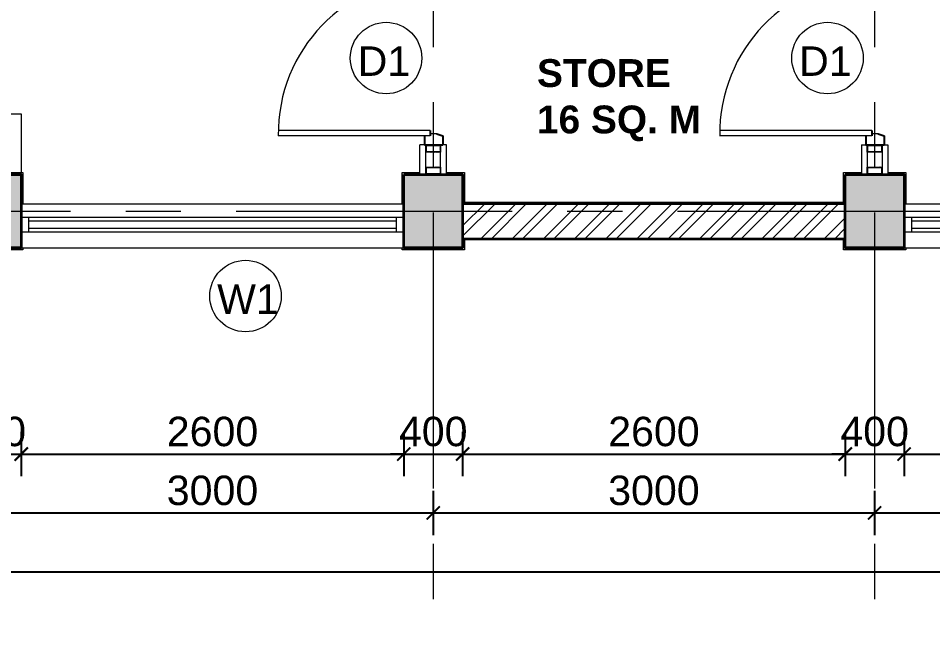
# Model space of a CAD drawing. Header units: inches. Extents: x 527934 to 2134587, y -408734 to 227304.
# Drawn here: x 1479081 to 1485295, y -203679 to -199518 of the extents above; entities that cross this region are included whole.
import ezdxf

# ---------------------------------------------------------------- set-up
doc = ezdxf.new("R2010")
doc.units = ezdxf.units.IN
doc.header["$MEASUREMENT"] = 0
doc.linetypes.add('CENTER', pattern=[2, 1.25, -0.25, 0.25, -0.25])
for name, color, linetype, lineweight in [('centre line', 1, 'CENTER', 9), ('dim', 253, 'Continuous', 9), ('door', 77, 'Continuous', 13), ('furniture', 253, 'Continuous', 5), ('hatch', 250, 'Continuous', 5), ('hatch - general', 252, 'Continuous', 5), ('hatch 2', 251, 'Continuous', 5), ('metal', 40, 'Continuous', 18), ('partition wall', 5, 'Continuous', 20), ('plaster line', 253, 'Continuous', 5), ('sill', 253, 'Continuous', 13), ('text', 7, 'Continuous', 13), ('wall - brick', 30, 'Continuous', 35), ('window', 1, 'Continuous', 15)]:
    doc.layers.add(name, color=color, linetype=linetype, lineweight=lineweight)
doc.styles.get("Standard").update_dxf_attribs({"font": 'arial.ttf'})
doc.styles.add('style1', font='arial.ttf')
doc.linetypes.add('BATTING', pattern='A,0.0001,-0.1,[134,ltypeshp.shx,S=0.1,R=0,X=-0.1,Y=0],-0.2,[134,ltypeshp.shx,S=0.1,R=180,X=0.1,Y=0],-0.1', length=0.4001)
doc.dimstyles.new('dim 100', dxfattribs={"dimtxt": 200, "dimasz": 90, "dimexe": 150, "dimexo": 150, "dimgap": 50, "dimtad": 1, "dimdec": 0, "dimzin": 0, "dimdsep": 46, "dimtxsty": 'Standard', "dimblk": 'ARCHTICK', "dimcen": 100, "dimdle": 150, "dimazin": 0, "dimtfac": 1, "dimtdec": 0, "dimtix": 1, "dimtmove": 2, "dimatfit": 3, "dimfxl": 150, "dimfxlon": 1, "dimtolj": 1, "dimtzin": 0, "dimarcsym": 0})

# ---------------------------------------------------------------- blocks, each defined once
blk = doc.blocks.new('door 1')
at = {"layer": 'door', "lineweight": 25}
for p, q in [((1761262.3, -142071.5), (1761366.5, -142071.5)), ((1761262.3, -142124), (1761262.3, -142071.5)), ((1761366.5, -142124), (1761366.5, -142071.5)), ((1761333.2, -142134), (1761366.5, -142124)), ((1761262.3, -143019), (1761262.3, -143071.5)), ((1761295.7, -142989.8), (1761295.7, -143019)), ((1761333.2, -143009), (1761366.5, -143019)), ((1761366.5, -143019), (1761366.5, -143071.5)), ((1761262.3, -143071.5), (1761366.5, -143071.5))]:
    blk.add_line(p, q, dxfattribs=at)
at = {"layer": 'door'}
for p, q in [((1761262.3, -142124), (1761295.7, -142124)), ((1761295.7, -142124), (1761295.7, -142134)), ((1761333.2, -142134), (1761295.7, -142134)), ((1761295.7, -143019), (1760434.6, -143019)), ((1761295.7, -142989.8), (1760434.8, -142989.8)), ((1761333.2, -143009), (1761295.7, -143009))]:
    blk.add_line(p, q, dxfattribs=at)
blk.add_arc((1761319.9, -143009), 885.3, 91.5672, 180.6496, dxfattribs=at)
blk = doc.blocks.new('2X4')
at = {"layer": 'hatch 2'}
h = blk.add_hatch(dxfattribs=at)
h.set_pattern_fill('ANSI31', color=256, scale=20)
h.set_pattern_definition([(45, (0, 0), (-1.767766953, 1.767766953), [])])
h.paths.add_polyline_path([(5938822.1, -146996.9), (5938776.1, -146996.9, 0.414214), (5938774.1, -146998.9), (5938774.1, -147046.9), (5938777.3, -147046.9), (5938777.3, -147000.1), (5938820.9, -147000.1), (5938820.9, -147046.9), (5938824.1, -147046.9), (5938824.1, -146998.9, 0.414214)])
h.paths.add_polyline_path([(5938777.3, -147046.9), (5938774.1, -147046.9), (5938774.1, -147094.9, 0.414214), (5938776.1, -147096.9), (5938822.1, -147096.9, 0.414218), (5938824.1, -147094.9), (5938824.1, -147046.9), (5938820.9, -147046.9), (5938820.9, -147093.7), (5938777.3, -147093.7)])
at = {"layer": 'metal'}
blk.add_lwpolyline([(5938776.1, -147096.9), (5938822.1, -147096.9, 0.414214), (5938824.1, -147094.9), (5938824.1, -146998.9, 0.414214), (5938822.1, -146996.9), (5938776.1, -146996.9, 0.414214), (5938774.1, -146998.9), (5938774.1, -147094.9, 0.414214)], format="xyb", close=True, dxfattribs=at)
blk.add_lwpolyline([(5938777.3, -147093.7), (5938820.9, -147093.7), (5938820.9, -147000.1), (5938777.3, -147000.1)], close=True, dxfattribs=at)
blk = doc.blocks.new('WINDOW 1')
at = {"layer": 'window'}
for p, q in [((2122081.7, -84476), (2124681.7, -84476)), ((2122131.7, -84476), (2122131.7, -84576)), ((2122131.7, -84501), (2124631.7, -84501)), ((2122081.7, -84576), (2124681.7, -84576)), ((2122131.7, -84551), (2124631.7, -84551))]:
    blk.add_line(p, q, dxfattribs=at)
at = {"layer": 'window', "ltscale": 400}
blk.add_line((2124631.7, -84576), (2124631.7, -84476), dxfattribs=at)
blk = doc.blocks.new('_ArchTick')
at = {"color": 0, "linetype": 'ByBlock', "const_width": 0.15}
blk.add_lwpolyline([(-0.5, -0.5), (0.5, 0.5)], dxfattribs=at)
blk = doc.blocks.new('*D3360')
at = {"layer": 'Defpoints', "color": 0, "ltscale": 400}
for p in [(1472700.6, -201078.8), (1504100.6, -201078.8), (1504100.6, -203278.8)]:
    blk.add_point(p, dxfattribs=at)
at = {"layer": 'dim', "color": 0, "lineweight": -2, "ltscale": 400}
for p, q in [((1472700.6, -203128.8), (1472700.6, -203428.8)), ((1504100.6, -203128.8), (1504100.6, -203428.8)), ((1472550.6, -203278.8), (1504250.6, -203278.8))]:
    blk.add_line(p, q, dxfattribs=at)
at = {"layer": 'dim', "color": 0, "lineweight": -2, "ltscale": 400, "xscale": 90, "yscale": 90, "zscale": 90, "rotation": 180}
blk.add_blockref('_ArchTick', (1472700.6, -203278.8), dxfattribs=at)
at = {"layer": 'dim', "color": 0, "lineweight": -2, "ltscale": 400, "xscale": 90, "yscale": 90, "zscale": 90}
blk.add_blockref('_ArchTick', (1504100.6, -203278.8), dxfattribs=at)
at = {"layer": 'dim', "color": 0, "ltscale": 400, "insert": (1488400.6, -203126.6), "char_height": 200, "attachment_point": 5}
blk.add_mtext('\\A1;31400', dxfattribs=at)
blk = doc.blocks.new('*D3363')
at = {"layer": 'Defpoints', "color": 0, "ltscale": 400}
for p in [(1478900.6, -201078.8), (1481900.6, -201078.8), (1481900.6, -202878.8)]:
    blk.add_point(p, dxfattribs=at)
at = {"layer": 'dim', "color": 0, "lineweight": -2, "ltscale": 400}
for p, q in [((1478900.6, -202728.8), (1478900.6, -203028.8)), ((1481900.6, -202728.8), (1481900.6, -203028.8)), ((1478750.6, -202878.8), (1482050.6, -202878.8))]:
    blk.add_line(p, q, dxfattribs=at)
at = {"layer": 'dim', "color": 0, "lineweight": -2, "ltscale": 400, "xscale": 90, "yscale": 90, "zscale": 90, "rotation": 180}
blk.add_blockref('_ArchTick', (1478900.6, -202878.8), dxfattribs=at)
at = {"layer": 'dim', "color": 0, "lineweight": -2, "ltscale": 400, "xscale": 90, "yscale": 90, "zscale": 90}
blk.add_blockref('_ArchTick', (1481900.6, -202878.8), dxfattribs=at)
at = {"layer": 'dim', "color": 0, "ltscale": 400, "insert": (1480400.6, -202726.6), "char_height": 200, "attachment_point": 5}
blk.add_mtext('\\A1;3000', dxfattribs=at)
blk = doc.blocks.new('*D3364')
at = {"layer": 'Defpoints', "color": 0, "ltscale": 400}
for p in [(1481900.6, -201078.8), (1484900.6, -201078.8), (1484900.6, -202878.8)]:
    blk.add_point(p, dxfattribs=at)
at = {"layer": 'dim', "color": 0, "lineweight": -2, "ltscale": 400}
for p, q in [((1481900.6, -202728.8), (1481900.6, -203028.8)), ((1484900.6, -202728.8), (1484900.6, -203028.8)), ((1481750.6, -202878.8), (1485050.6, -202878.8))]:
    blk.add_line(p, q, dxfattribs=at)
at = {"layer": 'dim', "color": 0, "lineweight": -2, "ltscale": 400, "xscale": 90, "yscale": 90, "zscale": 90, "rotation": 180}
blk.add_blockref('_ArchTick', (1481900.6, -202878.8), dxfattribs=at)
at = {"layer": 'dim', "color": 0, "lineweight": -2, "ltscale": 400, "xscale": 90, "yscale": 90, "zscale": 90}
blk.add_blockref('_ArchTick', (1484900.6, -202878.8), dxfattribs=at)
at = {"layer": 'dim', "color": 0, "ltscale": 400, "insert": (1483400.6, -202726.6), "char_height": 200, "attachment_point": 5}
blk.add_mtext('\\A1;3000', dxfattribs=at)
blk = doc.blocks.new('*D3365')
at = {"layer": 'Defpoints', "color": 0, "ltscale": 400}
for p in [(1484900.6, -201078.8), (1487900.6, -201078.8), (1487900.6, -202878.8)]:
    blk.add_point(p, dxfattribs=at)
at = {"layer": 'dim', "color": 0, "lineweight": -2, "ltscale": 400}
for p, q in [((1484900.6, -202728.8), (1484900.6, -203028.8)), ((1487900.6, -202728.8), (1487900.6, -203028.8)), ((1484750.6, -202878.8), (1488050.6, -202878.8))]:
    blk.add_line(p, q, dxfattribs=at)
at = {"layer": 'dim', "color": 0, "lineweight": -2, "ltscale": 400, "xscale": 90, "yscale": 90, "zscale": 90, "rotation": 180}
blk.add_blockref('_ArchTick', (1484900.6, -202878.8), dxfattribs=at)
at = {"layer": 'dim', "color": 0, "lineweight": -2, "ltscale": 400, "xscale": 90, "yscale": 90, "zscale": 90}
blk.add_blockref('_ArchTick', (1487900.6, -202878.8), dxfattribs=at)
at = {"layer": 'dim', "color": 0, "ltscale": 400, "insert": (1486400.6, -202726.6), "char_height": 200, "attachment_point": 5}
blk.add_mtext('\\A1;3000', dxfattribs=at)
blk = doc.blocks.new('*D3387')
at = {"layer": 'Defpoints', "color": 0, "ltscale": 400}
for p in [(1478700.6, -201078.8), (1479100.6, -201078.8), (1479100.6, -202478.8)]:
    blk.add_point(p, dxfattribs=at)
at = {"layer": 'plaster line', "color": 0, "lineweight": -2, "ltscale": 400}
for p, q in [((1478700.6, -202328.8), (1478700.6, -202628.8)), ((1479100.6, -202328.8), (1479100.6, -202628.8)), ((1478700.6, -202478.8), (1478610.6, -202478.8)), ((1478700.6, -202478.8), (1479100.6, -202478.8)), ((1479100.6, -202478.8), (1479190.6, -202478.8))]:
    blk.add_line(p, q, dxfattribs=at)
at = {"layer": 'plaster line', "color": 0, "lineweight": -2, "ltscale": 400, "xscale": 90, "yscale": 90, "zscale": 90}
blk.add_blockref('_ArchTick', (1478700.6, -202478.8), dxfattribs=at)
at = {"layer": 'plaster line', "color": 0, "lineweight": -2, "ltscale": 400, "xscale": 90, "yscale": 90, "zscale": 90, "rotation": 180}
blk.add_blockref('_ArchTick', (1479100.6, -202478.8), dxfattribs=at)
at = {"layer": 'plaster line', "color": 0, "ltscale": 400, "insert": (1478900.6, -202326.7), "char_height": 200, "attachment_point": 5}
blk.add_mtext('\\A1;400', dxfattribs=at)
blk = doc.blocks.new('*D3388')
at = {"layer": 'Defpoints', "color": 0, "ltscale": 400}
for p in [(1479100.6, -201078.8), (1481700.6, -201078.8), (1481700.6, -202478.8)]:
    blk.add_point(p, dxfattribs=at)
at = {"layer": 'plaster line', "color": 0, "lineweight": -2, "ltscale": 400}
for p, q in [((1479100.6, -202328.8), (1479100.6, -202628.8)), ((1481700.6, -202328.8), (1481700.6, -202628.8)), ((1478950.6, -202478.8), (1481850.6, -202478.8))]:
    blk.add_line(p, q, dxfattribs=at)
at = {"layer": 'plaster line', "color": 0, "lineweight": -2, "ltscale": 400, "xscale": 90, "yscale": 90, "zscale": 90, "rotation": 180}
blk.add_blockref('_ArchTick', (1479100.6, -202478.8), dxfattribs=at)
at = {"layer": 'plaster line', "color": 0, "lineweight": -2, "ltscale": 400, "xscale": 90, "yscale": 90, "zscale": 90}
blk.add_blockref('_ArchTick', (1481700.6, -202478.8), dxfattribs=at)
at = {"layer": 'plaster line', "color": 0, "ltscale": 400, "insert": (1480400.6, -202326.7), "char_height": 200, "attachment_point": 5}
blk.add_mtext('\\A1;2600', dxfattribs=at)
blk = doc.blocks.new('*D3389')
at = {"layer": 'Defpoints', "color": 0, "ltscale": 400}
for p in [(1481700.6, -201078.8), (1482100.6, -201078.8), (1482100.6, -202478.8)]:
    blk.add_point(p, dxfattribs=at)
at = {"layer": 'plaster line', "color": 0, "lineweight": -2, "ltscale": 400}
for p, q in [((1481700.6, -202328.8), (1481700.6, -202628.8)), ((1482100.6, -202328.8), (1482100.6, -202628.8)), ((1481700.6, -202478.8), (1481610.6, -202478.8)), ((1481700.6, -202478.8), (1482100.6, -202478.8)), ((1482100.6, -202478.8), (1482190.6, -202478.8))]:
    blk.add_line(p, q, dxfattribs=at)
at = {"layer": 'plaster line', "color": 0, "lineweight": -2, "ltscale": 400, "xscale": 90, "yscale": 90, "zscale": 90}
blk.add_blockref('_ArchTick', (1481700.6, -202478.8), dxfattribs=at)
at = {"layer": 'plaster line', "color": 0, "lineweight": -2, "ltscale": 400, "xscale": 90, "yscale": 90, "zscale": 90, "rotation": 180}
blk.add_blockref('_ArchTick', (1482100.6, -202478.8), dxfattribs=at)
at = {"layer": 'plaster line', "color": 0, "ltscale": 400, "insert": (1481900.6, -202326.7), "char_height": 200, "attachment_point": 5}
blk.add_mtext('\\A1;400', dxfattribs=at)
blk = doc.blocks.new('*D3390')
at = {"layer": 'Defpoints', "color": 0, "ltscale": 400}
for p in [(1482100.6, -201078.8), (1484700.6, -201078.8), (1484700.6, -202478.8)]:
    blk.add_point(p, dxfattribs=at)
at = {"layer": 'plaster line', "color": 0, "lineweight": -2, "ltscale": 400}
for p, q in [((1482100.6, -202328.8), (1482100.6, -202628.8)), ((1484700.6, -202328.8), (1484700.6, -202628.8)), ((1481950.6, -202478.8), (1484850.6, -202478.8))]:
    blk.add_line(p, q, dxfattribs=at)
at = {"layer": 'plaster line', "color": 0, "lineweight": -2, "ltscale": 400, "xscale": 90, "yscale": 90, "zscale": 90, "rotation": 180}
blk.add_blockref('_ArchTick', (1482100.6, -202478.8), dxfattribs=at)
at = {"layer": 'plaster line', "color": 0, "lineweight": -2, "ltscale": 400, "xscale": 90, "yscale": 90, "zscale": 90}
blk.add_blockref('_ArchTick', (1484700.6, -202478.8), dxfattribs=at)
at = {"layer": 'plaster line', "color": 0, "ltscale": 400, "insert": (1483400.6, -202326.7), "char_height": 200, "attachment_point": 5}
blk.add_mtext('\\A1;2600', dxfattribs=at)
blk = doc.blocks.new('*D3391')
at = {"layer": 'Defpoints', "color": 0, "ltscale": 400}
for p in [(1484700.6, -201078.8), (1485100.6, -201078.8), (1485100.6, -202478.8)]:
    blk.add_point(p, dxfattribs=at)
at = {"layer": 'plaster line', "color": 0, "lineweight": -2, "ltscale": 400}
for p, q in [((1484700.6, -202328.8), (1484700.6, -202628.8)), ((1485100.6, -202328.8), (1485100.6, -202628.8)), ((1484700.6, -202478.8), (1484610.6, -202478.8)), ((1484700.6, -202478.8), (1485100.6, -202478.8)), ((1485100.6, -202478.8), (1485190.6, -202478.8))]:
    blk.add_line(p, q, dxfattribs=at)
at = {"layer": 'plaster line', "color": 0, "lineweight": -2, "ltscale": 400, "xscale": 90, "yscale": 90, "zscale": 90}
blk.add_blockref('_ArchTick', (1484700.6, -202478.8), dxfattribs=at)
at = {"layer": 'plaster line', "color": 0, "lineweight": -2, "ltscale": 400, "xscale": 90, "yscale": 90, "zscale": 90, "rotation": 180}
blk.add_blockref('_ArchTick', (1485100.6, -202478.8), dxfattribs=at)
at = {"layer": 'plaster line', "color": 0, "ltscale": 400, "insert": (1484900.6, -202326.7), "char_height": 200, "attachment_point": 5}
blk.add_mtext('\\A1;400', dxfattribs=at)
blk = doc.blocks.new('*D3392')
at = {"layer": 'Defpoints', "color": 0, "ltscale": 400}
for p in [(1485100.6, -201078.8), (1487700.6, -201078.8), (1487700.6, -202478.8)]:
    blk.add_point(p, dxfattribs=at)
at = {"layer": 'plaster line', "color": 0, "lineweight": -2, "ltscale": 400}
for p, q in [((1485100.6, -202328.8), (1485100.6, -202628.8)), ((1487700.6, -202328.8), (1487700.6, -202628.8)), ((1484950.6, -202478.8), (1487850.6, -202478.8))]:
    blk.add_line(p, q, dxfattribs=at)
at = {"layer": 'plaster line', "color": 0, "lineweight": -2, "ltscale": 400, "xscale": 90, "yscale": 90, "zscale": 90, "rotation": 180}
blk.add_blockref('_ArchTick', (1485100.6, -202478.8), dxfattribs=at)
at = {"layer": 'plaster line', "color": 0, "lineweight": -2, "ltscale": 400, "xscale": 90, "yscale": 90, "zscale": 90}
blk.add_blockref('_ArchTick', (1487700.6, -202478.8), dxfattribs=at)
at = {"layer": 'plaster line', "color": 0, "ltscale": 400, "insert": (1486400.6, -202326.7), "char_height": 200, "attachment_point": 5}
blk.add_mtext('\\A1;2600', dxfattribs=at)

msp = doc.modelspace()

# ---------------------------------------------------------------- hatches: boundary and pattern name
at = {"layer": 'hatch', "ltscale": 400}
h = msp.add_hatch(dxfattribs=at)
h.set_pattern_fill('ANSI32', color=256, scale=400)
h.set_pattern_definition([(45, (-648981.04, 58081.36), (-106.066017, 106.066017), []), (45, (-648910.33, 58081.36), (-106.066017, 106.066017), [])])
h.paths.add_polyline_path([(1484700.6, -200828.8), (1482100.6, -200828.8), (1482100.6, -201018.8), (1484700.6, -201018.8)])
h.paths.add_polyline_path([(1484700.6, -200778.8), (1482100.6, -200778.8), (1482100.6, -200828.8), (1484700.6, -200828.8)])
at = {"layer": 'hatch - general'}
h = msp.add_hatch(dxfattribs=at)
h.set_pattern_fill('AR-CONC', color=256, scale=15)
h.set_pattern_definition([(50, (-648981.04, -100972.85), (107.5890274, -9.4128202), [11.25, -123.75]), (355, (-648981.04, -100972.85), (-20.8127, 112.82882), [9, -99]), (100.4514445, (-648972.07, -100973.63), (86.776327, 103.4159986), [9.561029, -105.171317]), (46.1842, (-648981.04, -100942.85), (160.0862, -24.827892), [16.875, -185.625]), (96.6356355, (-648967.7, -100944.92), (140.199292, 146.11779), [14.341551, -157.757064]), (351.184164, (-648981.04, -100942.85), (140.199292, 146.11779), [13.5, -148.5]), (21, (-648966.04, -100950.35), (89.5360578, -60.3928336), [11.25, -123.75]), (326, (-648966.04, -100950.35), (36.4973, 108.772507), [9, -99]), (71.451445, (-648958.58, -100955.38), (126.0333565, 48.379673), [9.5610285, -105.171317]), (37.5, (-648981.04, -100972.847), (1.8239783, 49.9340781), [0, -97.8, 0, -100.5, 0, -99.375]), (7.5, (-648981.04, -100972.85), (39.4604306, 59.1617568), [0, -57.3, 0, -95.55, 0, -37.875]), (327.5, (-649014.49, -100972.847), (80.0733654, -3.38323076), [0, -37.5, 0, -117, 0, -155.25]), (317.5, (-649029.49, -100972.85), (87.4779254, 15.0157473), [0, -48.75, 0, -77.7, 0, -110.25])])
h.paths.add_polyline_path([(1472900.6, -200578.8), (1472700.6, -200578.8), (1472700.6, -200828.8), (1472900.6, -200828.8)])
h.paths.add_polyline_path([(1473100.6, -200578.8), (1472900.6, -200578.8), (1472900.6, -200828.8), (1473100.6, -200828.8)])
h.paths.add_polyline_path([(1473100.6, -200828.8), (1472900.6, -200828.8), (1472900.6, -201078.8), (1473100.6, -201078.8)])
h.paths.add_polyline_path([(1472900.6, -200828.8), (1472700.6, -200828.8), (1472700.6, -201078.8), (1472900.6, -201078.8)])
h.paths.add_polyline_path([(1475900.6, -200578.8), (1475700.6, -200578.8), (1475700.6, -200828.8), (1475900.6, -200828.8)])
h.paths.add_polyline_path([(1476100.6, -200578.8), (1475900.6, -200578.8), (1475900.6, -200828.8), (1476100.6, -200828.8)])
h.paths.add_polyline_path([(1476100.6, -200828.8), (1475900.6, -200828.8), (1475900.6, -201078.8), (1476100.6, -201078.8)])
h.paths.add_polyline_path([(1475900.6, -200828.8), (1475700.6, -200828.8), (1475700.6, -201078.8), (1475900.6, -201078.8)])
h.paths.add_polyline_path([(1478900.6, -200578.8), (1478700.6, -200578.8), (1478700.6, -200828.8), (1478900.6, -200828.8)])
h.paths.add_polyline_path([(1479100.6, -200578.8), (1478900.6, -200578.8), (1478900.6, -200828.8), (1479100.6, -200828.8)])
h.paths.add_polyline_path([(1479100.6, -200828.8), (1478900.6, -200828.8), (1478900.6, -201078.8), (1479100.6, -201078.8)])
h.paths.add_polyline_path([(1478900.6, -200828.8), (1478700.6, -200828.8), (1478700.6, -201078.8), (1478900.6, -201078.8)])
h.paths.add_polyline_path([(1481900.6, -200828.8), (1481700.6, -200828.8), (1481700.6, -201078.8), (1481900.6, -201078.8)])
h.paths.add_polyline_path([(1482100.6, -200828.8), (1481900.6, -200828.8), (1481900.6, -201078.8), (1482100.6, -201078.8)])
h.paths.add_polyline_path([(1482100.6, -200578.8), (1481900.6, -200578.8), (1481900.6, -200828.8), (1482100.6, -200828.8)])
h.paths.add_polyline_path([(1481900.6, -200578.8), (1481700.6, -200578.8), (1481700.6, -200828.8), (1481900.6, -200828.8)])
h.paths.add_polyline_path([(1485100.6, -200828.8), (1484900.6, -200828.8), (1484900.6, -201078.8), (1485100.6, -201078.8)])
h.paths.add_polyline_path([(1484900.6, -200828.8), (1484700.6, -200828.8), (1484700.6, -201078.8), (1484900.6, -201078.8)])
h.paths.add_polyline_path([(1485100.6, -200578.8), (1484900.6, -200578.8), (1484900.6, -200828.8), (1485100.6, -200828.8)])
h.paths.add_polyline_path([(1484900.6, -200578.8), (1484700.6, -200578.8), (1484700.6, -200828.8), (1484900.6, -200828.8)])
h.paths.add_polyline_path([(1488100.6, -200828.8), (1487900.6, -200828.8), (1487900.6, -201078.8), (1488100.6, -201078.8)])
h.paths.add_polyline_path([(1488100.6, -200578.8), (1487900.6, -200578.8), (1487900.6, -200828.8), (1488100.6, -200828.8)])
h.paths.add_polyline_path([(1487900.6, -200578.8), (1487700.6, -200578.8), (1487700.6, -200828.8), (1487900.6, -200828.8)])
h.paths.add_polyline_path([(1487900.6, -200828.8), (1487700.6, -200828.8), (1487700.6, -201078.8), (1487900.6, -201078.8)])
h.paths.add_polyline_path([(1490900.6, -200828.8), (1490700.6, -200828.8), (1490700.6, -201078.8), (1490900.6, -201078.8)])
h.paths.add_polyline_path([(1490900.6, -200578.8), (1490700.6, -200578.8), (1490700.6, -200828.8), (1490900.6, -200828.8)])
h.paths.add_polyline_path([(1491100.6, -200578.8), (1490900.6, -200578.8), (1490900.6, -200828.8), (1491100.6, -200828.8)])
h.paths.add_polyline_path([(1491100.6, -200828.8), (1490900.6, -200828.8), (1490900.6, -201078.8), (1491100.6, -201078.8)])
h.paths.add_polyline_path([(1493900.6, -200578.8), (1493700.6, -200578.8), (1493700.6, -200828.8), (1493900.6, -200828.8)])
h.paths.add_polyline_path([(1494100.6, -200578.8), (1493900.6, -200578.8), (1493900.6, -200828.8), (1494100.6, -200828.8)])
h.paths.add_polyline_path([(1494100.6, -200828.8), (1493900.6, -200828.8), (1493900.6, -201078.8), (1494100.6, -201078.8)])
h.paths.add_polyline_path([(1493900.6, -200828.8), (1493700.6, -200828.8), (1493700.6, -201078.8), (1493900.6, -201078.8)])
h.paths.add_polyline_path([(1498100.6, -200828.8), (1497900.6, -200828.8), (1497900.6, -201078.8), (1498100.6, -201078.8)])
h.paths.add_polyline_path([(1498100.6, -200578.8), (1497900.6, -200578.8), (1497900.6, -200828.8), (1498100.6, -200828.8)])
h.paths.add_polyline_path([(1497900.6, -200578.8), (1497700.6, -200578.8), (1497700.6, -200828.8), (1497900.6, -200828.8)])
h.paths.add_polyline_path([(1497900.6, -200828.8), (1497700.6, -200828.8), (1497700.6, -201078.8), (1497900.6, -201078.8)])
h.paths.add_polyline_path([(1501100.6, -200828.8), (1500900.6, -200828.8), (1500900.6, -201078.8), (1501100.6, -201078.8)])
h.paths.add_polyline_path([(1501100.6, -200578.8), (1500900.6, -200578.8), (1500900.6, -200828.8), (1501100.6, -200828.8)])
h.paths.add_polyline_path([(1500900.6, -200578.8), (1500700.6, -200578.8), (1500700.6, -200828.8), (1500900.6, -200828.8)])
h.paths.add_polyline_path([(1500900.6, -200828.8), (1500700.6, -200828.8), (1500700.6, -201078.8), (1500900.6, -201078.8)])
h.paths.add_polyline_path([(1504100.6, -200828.8), (1503900.6, -200828.8), (1503900.6, -201078.8), (1504100.6, -201078.8)])
h.paths.add_polyline_path([(1504100.6, -200578.8), (1503900.6, -200578.8), (1503900.6, -200828.8), (1504100.6, -200828.8)])
h.paths.add_polyline_path([(1503900.6, -200578.8), (1503700.6, -200578.8), (1503700.6, -200828.8), (1503900.6, -200828.8)])
h.paths.add_polyline_path([(1503900.6, -200828.8), (1503700.6, -200828.8), (1503700.6, -201078.8), (1503900.6, -201078.8)])
h.paths.add_polyline_path([(1504100.6, -195178.8), (1503900.6, -195178.8), (1503900.6, -195428.8), (1504100.6, -195428.8)])
h.paths.add_polyline_path([(1504100.6, -195428.8), (1503900.6, -195428.8), (1503900.6, -195678.8), (1504100.6, -195678.8)])
h.paths.add_polyline_path([(1503900.6, -195428.8), (1503700.6, -195428.8), (1503700.6, -195678.8), (1503900.6, -195678.8)])
h.paths.add_polyline_path([(1503900.6, -195178.8), (1503700.6, -195178.8), (1503700.6, -195428.8), (1503900.6, -195428.8)])
h.paths.add_polyline_path([(1500900.6, -195178.8), (1500700.6, -195178.8), (1500700.6, -195428.8), (1500900.6, -195428.8)])
h.paths.add_polyline_path([(1500900.6, -195428.8), (1500700.6, -195428.8), (1500700.6, -195678.8), (1500900.6, -195678.8)])
h.paths.add_polyline_path([(1501100.6, -195178.8), (1500900.6, -195178.8), (1500900.6, -195428.8), (1501100.6, -195428.8)])
h.paths.add_polyline_path([(1501100.6, -195428.8), (1500900.6, -195428.8), (1500900.6, -195678.8), (1501100.6, -195678.8)])
h.paths.add_polyline_path([(1497900.6, -195178.8), (1497700.6, -195178.8), (1497700.6, -195428.8), (1497900.6, -195428.8)])
h.paths.add_polyline_path([(1498100.6, -195178.8), (1497900.6, -195178.8), (1497900.6, -195428.8), (1498100.6, -195428.8)])
h.paths.add_polyline_path([(1498100.6, -195428.8), (1497900.6, -195428.8), (1497900.6, -195678.8), (1498100.6, -195678.8)])
h.paths.add_polyline_path([(1497900.6, -195428.8), (1497700.6, -195428.8), (1497700.6, -195678.8), (1497900.6, -195678.8)])
h.paths.add_polyline_path([(1493900.6, -195178.8), (1493700.6, -195178.8), (1493700.6, -195428.8), (1493900.6, -195428.8)])
h.paths.add_polyline_path([(1494100.6, -195178.8), (1493900.6, -195178.8), (1493900.6, -195428.8), (1494100.6, -195428.8)])
h.paths.add_polyline_path([(1494100.6, -195428.8), (1493900.6, -195428.8), (1493900.6, -195678.8), (1494100.6, -195678.8)])
h.paths.add_polyline_path([(1493900.6, -195428.8), (1493700.6, -195428.8), (1493700.6, -195678.8), (1493900.6, -195678.8)])
h.paths.add_polyline_path([(1491100.6, -195178.8), (1490900.6, -195178.8), (1490900.6, -195428.8), (1491100.6, -195428.8)])
h.paths.add_polyline_path([(1490900.6, -195178.8), (1490700.6, -195178.8), (1490700.6, -195428.8), (1490900.6, -195428.8)])
h.paths.add_polyline_path([(1490900.6, -195428.8), (1490700.6, -195428.8), (1490700.6, -195678.8), (1490900.6, -195678.8)])
h.paths.add_polyline_path([(1491100.6, -195428.8), (1490900.6, -195428.8), (1490900.6, -195678.8), (1491100.6, -195678.8)])
h.paths.add_polyline_path([(1488550, -188926.1), (1490470.1, -188926.1), (1490470.1, -187802.5), (1488550, -187802.5)], flags=9)
h.paths.add_polyline_path([(1484791.2, -188926.1), (1486733.5, -188926.1), (1486733.5, -187802.5), (1484791.2, -187802.5)], flags=9)
h.paths.add_polyline_path([(1480215.8, -188926.1), (1482205.7, -188926.1), (1482205.7, -187802.5), (1480215.8, -187802.5)], flags=9)
h.paths.add_polyline_path([(1474409.2, -188922.2), (1476632.6, -188922.2), (1476632.6, -187798.7), (1474409.2, -187798.7)], flags=9)
h.paths.add_polyline_path([(1474168, -187088.5), (1474169.5, -187088.5), (1474169.5, -187087.7), (1474168, -187087.7)], flags=9)
h.paths.add_polyline_path([(1473690.5, -187458), (1473692, -187458), (1473692, -187457.2), (1473690.5, -187457.2)], flags=9)

# ---------------------------------------------------------------- linework, layer by layer
at = {"layer": 'centre line', "ltscale": 1500}
for p, q in [((1481900.6, -182838.8), (1481900.6, -203678.8)), ((1484900.6, -182838.8), (1484900.6, -203678.8)), ((1468561, -200828.8), (1506781, -200828.8))]:
    msp.add_line(p, q, dxfattribs=at)
at = {"layer": 'dim'}
for centre in [(1481580.1, -199788.3), (1484580, -199788.3), (1480625, -201405.2)]:
    msp.add_circle(centre, 242.9, dxfattribs=at)
at = {"layer": 'furniture', "ltscale": 400}
for p, q in [((1473000.6, -200166.8), (1479100.6, -200166.8)), ((1479100.6, -200166.8), (1479100.6, -200566.8))]:
    msp.add_line(p, q, dxfattribs=at)
at = {"layer": 'hatch', "linetype": 'BATTING', "ltscale": 80}
for p, q in [((1481900.6, -200428.8), (1481900.6, -200528.8)), ((1484900.6, -200428.8), (1484900.6, -200528.8))]:
    msp.add_line(p, q, dxfattribs=at)
at = {"layer": 'partition wall'}
for p, q in [((1481810.6, -200578.8), (1481810.6, -200378.8)), ((1481850.6, -200578.8), (1481850.6, -200378.8)), ((1481950.6, -200578.8), (1481950.6, -200378.8)), ((1481990.6, -200578.8), (1481990.6, -200378.8)), ((1484810.6, -200378.8), (1484810.6, -200578.8)), ((1484810.6, -200378.8), (1484990.6, -200378.8)), ((1484850.6, -200378.8), (1484850.6, -200578.8)), ((1484950.6, -200378.8), (1484950.6, -200578.8)), ((1484990.6, -200378.8), (1484990.6, -200578.8))]:
    msp.add_line(p, q, dxfattribs=at)
at = {"layer": 'partition wall', "ltscale": 400}
msp.add_line((1481990.6, -200378.8), (1481810.6, -200378.8), dxfattribs=at)
at = {"layer": 'plaster line', "ltscale": 400}
msp.add_line((1482112.6, -200766.8), (1484688.6, -200766.8), dxfattribs=at)
for points in [[(1478900.6, -200566.8), (1479112.6, -200566.8), (1479112.6, -200778.8)], [(1481688.6, -200778.8), (1481688.6, -200566.8), (1481810.6, -200566.8)], [(1481990.6, -200566.8), (1482112.6, -200566.8), (1482112.6, -200766.8)], [(1484688.6, -200766.8), (1484688.6, -200566.8), (1484810.6, -200566.8)], [(1484990.6, -200566.8), (1485112.6, -200566.8), (1485112.6, -200778.8)], [(1482112.6, -201018.8), (1482112.6, -201090.8), (1481688.6, -201090.8), (1481688.6, -201078.8)], [(1485112.6, -201078.8), (1485112.6, -201090.8), (1484688.6, -201090.8), (1484688.6, -201018.8)], [(1479112.6, -201078.8), (1479112.6, -201090.8), (1478688.6, -201090.8), (1478688.6, -201078.8)]]:
    msp.add_lwpolyline(points, dxfattribs=at)
at = {"layer": 'sill'}
for p, q in [((1479100.6, -200778.8), (1481700.6, -200778.8)), ((1485100.6, -200778.8), (1487700.6, -200778.8)), ((1479100.6, -201078.8), (1481700.6, -201078.8)), ((1485100.6, -201078.8), (1487700.6, -201078.8))]:
    msp.add_line(p, q, dxfattribs=at)
at = {"layer": 'wall - brick'}
for p, q in [((1484700.6, -200778.8), (1482100.6, -200778.8)), ((1484700.6, -201018.8), (1482100.6, -201018.8))]:
    msp.add_line(p, q, dxfattribs=at)
for points in [[(1478700.6, -200578.8), (1479100.6, -200578.8), (1479100.6, -201078.8), (1478700.6, -201078.8)], [(1481700.6, -200578.8), (1482100.6, -200578.8), (1482100.6, -201078.8), (1481700.6, -201078.8)], [(1484700.6, -200578.8), (1485100.6, -200578.8), (1485100.6, -201078.8), (1484700.6, -201078.8)]]:
    msp.add_lwpolyline(points, close=True, dxfattribs=at)

# ---------------------------------------------------------------- block references
at = {"layer": 'hatch - general', "xscale": -1, "rotation": 90}
for p in [(1334853.7, 5738395.2), (1337853.7, 5738395.2), (1334853.7, 5738245.2), (1337853.7, 5738245.2)]:
    msp.add_blockref('2X4', p, dxfattribs=at)
at = {"layer": 'partition wall', "xscale": 1.199999999953434, "yscale": 1.19999999999709, "zscale": 1.2}
for p in [(-631674.2, -28693), (-628674.2, -28693)]:
    msp.add_blockref('door 1', p, dxfattribs=at)
at = {"layer": 'partition wall'}
for p in [(-642981, -116392.8), (-636981, -116392.8)]:
    msp.add_blockref('WINDOW 1', p, dxfattribs=at)

# ---------------------------------------------------------------- texts
at = {"layer": 'text', "style": 'style1'}
for s, p in [('D1', (1481387.1, -199909.4)), ('D1', (1484387.1, -199909.4)), ('W1', (1480432, -201526.3))]:
    msp.add_text(s, height=200, dxfattribs=at).set_placement(p)
at = {"layer": 'text', "insert": (1482605.7, -199796), "char_height": 189, "attachment_point": 1}
msp.add_mtext_dynamic_manual_height_columns('{\\fArial|b1|i0|c0|p34;STORE\\P16 SQ. M}', width=2282.796, gutter_width=1, heights=[0], dxfattribs=at)

# ---------------------------------------------------------------- dimensions: what is measured, and where the dimension line sits
at = {"layer": 'dim', "ltscale": 400}
for base, p1, p2, picture, middle in [((1504100.6, -203278.8), (1472700.6, -201078.8), (1504100.6, -201078.8), '*D3360', (1488400.6, -203126.6)), ((1481900.6, -202878.8), (1478900.6, -201078.8), (1481900.6, -201078.8), '*D3363', (1480400.6, -202726.6)), ((1484900.6, -202878.8), (1481900.6, -201078.8), (1484900.6, -201078.8), '*D3364', (1483400.6, -202726.6)), ((1487900.6, -202878.8), (1484900.6, -201078.8), (1487900.6, -201078.8), '*D3365', (1486400.6, -202726.6))]:
    dim = msp.add_linear_dim(base=base, p1=p1, p2=p2, dimstyle='dim 100', override={"dimpost": '\\X'}, dxfattribs=at)
    dim.commit()
    dim.dimension.update_dxf_attribs({"geometry": picture, "text_midpoint": middle})
at = {"layer": 'plaster line', "ltscale": 400}
for base, p1, p2, picture, middle in [((1479100.6, -202478.8), (1478700.6, -201078.8), (1479100.6, -201078.8), '*D3387', (1478900.6, -202326.7)), ((1481700.6, -202478.8), (1479100.6, -201078.8), (1481700.6, -201078.8), '*D3388', (1480400.6, -202326.7)), ((1482100.6, -202478.8), (1481700.6, -201078.8), (1482100.6, -201078.8), '*D3389', (1481900.6, -202326.7)), ((1484700.6, -202478.8), (1482100.6, -201078.8), (1484700.6, -201078.8), '*D3390', (1483400.6, -202326.7)), ((1485100.6, -202478.8), (1484700.6, -201078.8), (1485100.6, -201078.8), '*D3391', (1484900.6, -202326.7)), ((1487700.6, -202478.8), (1485100.6, -201078.8), (1487700.6, -201078.8), '*D3392', (1486400.6, -202326.7))]:
    dim = msp.add_linear_dim(base=base, p1=p1, p2=p2, dimstyle='dim 100', override={"dimpost": '\\X'}, dxfattribs=at)
    dim.commit()
    dim.dimension.update_dxf_attribs({"geometry": picture, "text_midpoint": middle})

doc.saveas('drawing.dxf')
